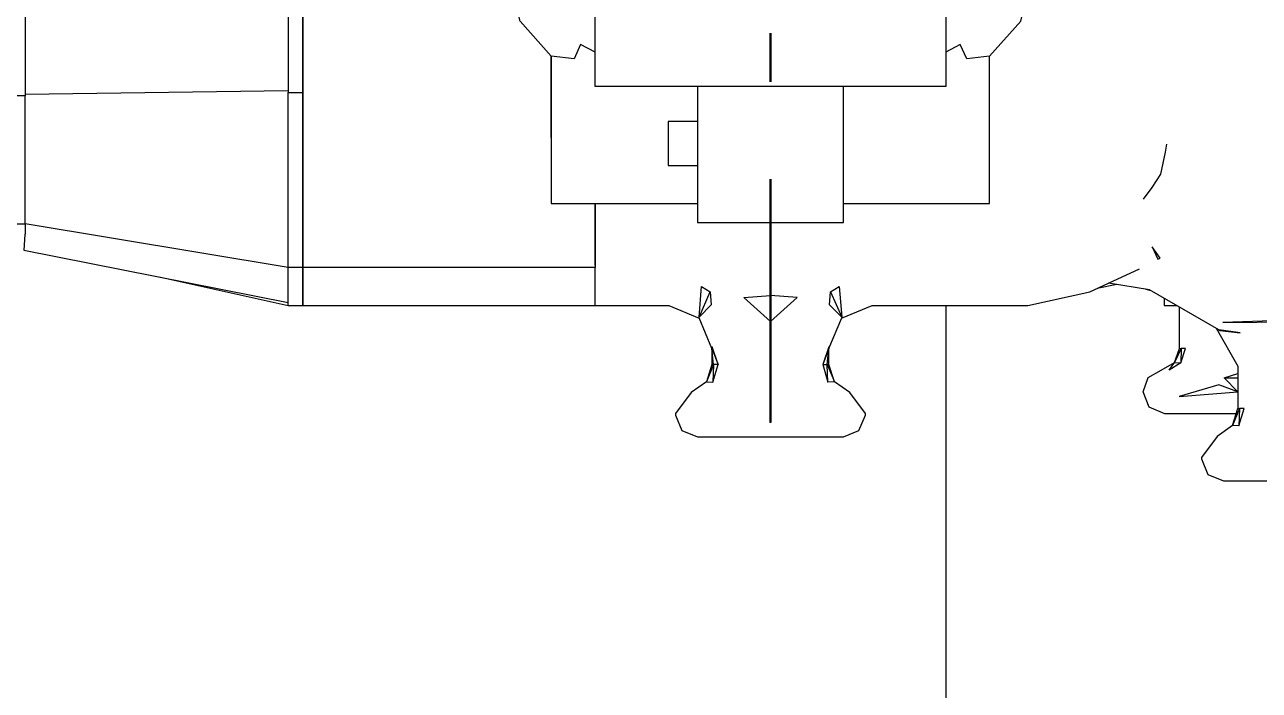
# Model space of a CAD drawing. Header units: millimetres. Extents: x -300 to 383236, y -195106 to -144646.
# Drawn here: x 28095 to 28940, y -163885 to -163429 of the extents above; entities that cross this region are included whole.
import ezdxf

# ---------------------------------------------------------------- set-up
doc = ezdxf.new("R2010")
doc.units = ezdxf.units.MM
doc.header["$LTSCALE"] = 60
doc.layers.add('EQUIPMENT', color=253, linetype='Continuous', lineweight=0)

# ---------------------------------------------------------------- blocks, each defined once
blk = doc.blocks.new('A$Cc6299706')
at = {"layer": 'EQUIPMENT', "lineweight": -3}
for points in [[(-43254.53, 32180.96), (-43254.53, 32268.5), (-43254.53, 32284.51), (-43349.53, 32284.51), (-43349.53, 32268.5), (-43254.53, 32268.5), (-43254.53, 32180.96), (-43254.53, 31949.5), (-43254.53, 32180.96), (-43244.53, 32180.96), (-43244.53, 31949.5), (-43254.53, 31949.5), (-43254.53, 31859.51), (-43244.53, 31859.51), (-43244.53, 31628.05), (-43254.53, 31628.05), (-43254.53, 31859.51), (-43254.53, 31628.05), (-43254.53, 31540.5), (-43244.53, 31540.5), (-43244.53, 31533.5), (-43244.96, 31533.18), (-43245.45, 31522.5), (-43064.53, 31486.6)], [(-43064.53, 32178.6), (-43064.53, 31949.5), (-43244.53, 31949.5), (-43244.53, 31859.51), (-43064.53, 31859.51), (-43064.53, 31630.39)], [(-42854.53, 31512.28), (-42854.53, 31554.5), (-42854.53, 31510.5), (-43054.53, 31510.5), (-43054.53, 31630.39), (-43054.53, 31859.51), (-43054.53, 31630.39)], [(-42884.53, 31599.5), (-42884.53, 31655.34), (-42905.86, 31679.21), (-42909.65, 31694.5)], [(-42584.53, 31599.5), (-42584.53, 31655.34), (-42563.2, 31679.21), (-42559.41, 31694.5)], [(-42854.55, 31658.11), (-42864.44, 31663.33), (-42868.9, 31653.48), (-42884.53, 31655.34), (-42884.53, 31554.5), (-42784.53, 31554.5)], [(-42735.03, 31671.02), (-42735.03, 31637.7)], [(-42734.03, 31637.7), (-42734.03, 31671.02)], [(-42684.53, 31554.5), (-42584.53, 31554.5), (-42584.53, 31655.34), (-42600.16, 31653.48), (-42604.62, 31663.33), (-42614.55, 31658.09)], [(-43244.53, 31629.38), (-43064.53, 31631.73)], [(-43064.53, 31484.5), (-43054.53, 31484.5), (-43054.53, 31510.5), (-43064.53, 31510.5), (-43064.53, 31630.39), (-43054.53, 31630.39), (-43054.53, 31510.5), (-43054.53, 31484.5), (-42854.53, 31484.5), (-42854.53, 31485.18), (-42854.53, 31509.86), (-42854.53, 31510.5)], [(-42784.53, 31634.5), (-42784.53, 31541.5), (-42684.53, 31541.5), (-42684.53, 31634.5)], [(-43152.8, 31504.12), (-43064.53, 31484.5), (-43064.53, 31510.5), (-43244.53, 31540.5), (-43244.53, 31628.05)], [(-42784.53, 31610.51), (-42804.53, 31610.51), (-42804.53, 31580.5), (-42784.53, 31580.5)], [(-42463.5, 31595.13), (-42464.38, 31589.55), (-42467.54, 31574.58), (-42473.41, 31565.37), (-42479.49, 31557.4)], [(-42735.03, 31571.07), (-42735.03, 31404.5)], [(-42734.03, 31404.5), (-42734.03, 31571.07)], [(-42427.73, 31467.9), (-42475.03, 31495.2), (-42503.11, 31499.88), (-42481.95, 31509.74)], [(-42783.39, 31476.49), (-42775.75, 31493.96)], [(-42693.31, 31493.96), (-42685.68, 31476.49)], [(-42685.85, 31475.79), (-42664.95, 31484.5), (-42558.26, 31484.5), (-42516, 31493.87), (-42503.11, 31499.88)], [(-42497.4, 31498.93), (-42510.93, 31496.23)], [(-42474.03, 31494.63), (-42477.32, 31495.59)], [(-42734.53, 31473.54), (-42752.79, 31490.11), (-42734.53, 31491.47)], [(-42465.11, 31489.48), (-42465.11, 31484.5), (-42456.49, 31484.5)], [(-42854.53, 31484.5), (-42804.11, 31484.5), (-42783.21, 31475.79)], [(-42614.53, 31484.5), (-42614.53, 30854.5)], [(-42415.69, 31410.43), (-42464.53, 31410.43), (-42475.2, 31414.88), (-42479.52, 31425.43), (-42475.93, 31435.18), (-42467.03, 31440.22), (-42457.97, 31445.46), (-42453.54, 31445.33), (-42461.56, 31440.22), (-42457.97, 31445.46), (-42454.53, 31455.01), (-42454.53, 31483.37)], [(-42774.53, 31455.09), (-42770.36, 31444.04), (-42773.47, 31444.04), (-42778.31, 31432.34), (-42788.82, 31424.87), (-42799.53, 31410.5), (-42799.53, 31409.5), (-42795.13, 31398.89), (-42784.53, 31394.5), (-42684.53, 31394.5), (-42673.93, 31398.89), (-42669.53, 31409.5), (-42669.53, 31410.5), (-42680.24, 31424.87), (-42690.75, 31432.34), (-42694.53, 31444.04), (-42694.53, 31455.09), (-42685.75, 31476.05)], [(-42773.47, 31444.04), (-42773.91, 31432.09), (-42770.36, 31444.04), (-42774.42, 31456.2), (-42774.53, 31455.09), (-42783.32, 31476.05)], [(-42429.53, 31468.94), (-42414.53, 31442.95), (-42414.53, 31414.04), (-42413.47, 31414.04), (-42418.3, 31402.35), (-42414.53, 31414.04)], [(-42694.53, 31455.09), (-42694.64, 31456.2), (-42698.7, 31444.04), (-42695.15, 31432.09), (-42695.61, 31444.04)], [(-42454.53, 31455.01), (-42453.48, 31455.01), (-42457.97, 31445.46)], [(-42774.53, 31444.04), (-42778.31, 31432.34), (-42773.91, 31432.09)], [(-42414.53, 31425.43), (-42424.06, 31435.05), (-42414.53, 31437.87)], [(-42424.06, 31435.05), (-42414.53, 31435.05)], [(-42690.75, 31432.34), (-42695.15, 31432.09)], [(-42734.17, 31404.5), (-42734.89, 31404.5)], [(-42413.91, 31402.09), (-42418.3, 31402.35), (-42428.82, 31394.88), (-42439.53, 31380.5), (-42439.53, 31379.5), (-42435.14, 31368.9), (-42424.53, 31364.51), (-42324.53, 31364.51), (-42313.93, 31368.9), (-42309.53, 31379.5), (-42309.53, 31380.5), (-42320.24, 31394.88), (-42330.75, 31402.35), (-42335.15, 31402.09)]]:
    blk.add_lwpolyline(points, dxfattribs=at)
for points in [[(-42614.55, 31634.5), (-42854.55, 31634.5), (-42854.55, 31874.51), (-42614.55, 31874.51)], [(-42469.32, 31516.17), (-42467.75, 31516.91), (-42473.34, 31524.8)], [(-42775.05, 31484.94), (-42783.39, 31476.49), (-42781.6, 31497.64), (-42775.75, 31493.96)], [(-42685.68, 31476.49), (-42694.01, 31484.94), (-42693.31, 31493.96), (-42687.46, 31497.64)], [(-42734.53, 31491.47), (-42734.53, 31473.54), (-42716.27, 31490.11)], [(-42377.74, 31473.42), (-42377.74, 31474.5), (-42424.8, 31472.98)], [(-42426.87, 31467.4), (-42412.93, 31465.85), (-42427.73, 31467.9)], [(-42774.53, 31444.04), (-42773.47, 31444.04), (-42774.53, 31455.09)], [(-42695.61, 31444.04), (-42690.75, 31432.34), (-42694.53, 31444.04), (-42695.61, 31444.04), (-42694.53, 31455.09), (-42698.7, 31444.04)], [(-42450.36, 31455.01), (-42453.48, 31455.01), (-42453.54, 31445.33)], [(-42414.53, 31425.43), (-42427.64, 31430.24), (-42454.84, 31422.26)], [(-42410.36, 31414.04), (-42413.47, 31414.04), (-42413.91, 31402.09)]]:
    blk.add_lwpolyline(points, close=True, dxfattribs=at)
blk = doc.blocks.new('A$C44261593')
h = blk.add_hatch()
h.set_pattern_fill('ANSI31', color=253, scale=100)
h.set_pattern_definition([(45, (0, -50460), (-224.5064, 224.5064), [])])
edge = h.paths.add_edge_path()
edge.add_line((-58347.03, -14256), (-58347.03, -14056))
edge.add_line((-58347.03, -14056), (-57547.03, -14056))
edge.add_line((-57547.03, -14056), (-57547.03, -15056))
edge.add_line((-57547.03, -15056), (-60547.03, -15056))
edge.add_line((-60547.03, -15056), (-60547.03, -31056))
edge.add_line((-60547.03, -31056), (-57647.03, -31056))
edge.add_line((-57647.03, -31056), (-57647.03, -32268))
edge.add_line((-57647.03, -32268), (-43347.03, -32268))
edge.add_line((-43347.03, -32268), (-43347.03, -29256))
edge.add_line((-43347.03, -29256), (-34347.03, -29256))
edge.add_line((-34347.03, -29256), (-34347.03, -14206))
edge.add_line((-34347.03, -14206), (-33547.03, -14206))
edge.add_line((-33547.03, -14206), (-33547.03, -29256))
edge.add_line((-33547.03, -29256), (-30497.03, -29256))
edge.add_line((-30497.03, -29256), (-30497.03, -30056))
edge.add_line((-30497.03, -30056), (-30547.03, -30056))
edge.add_line((-30547.03, -30056), (-30547.03, -34906))
edge.add_line((-30547.03, -34906), (-30569.24, -34906))
edge.add_arc((-31589.72, -35133.69), 1045.58, 12.57767, 76.57873)
edge.add_line((-31347.03, -34116.66), (-31347.03, -30056))
edge.add_line((-31347.03, -30056), (-42547.03, -30056))
edge.add_line((-42547.03, -30056), (-42547.03, -34906))
edge.add_line((-42547.03, -34906), (-43347.03, -34906))
edge.add_line((-43347.03, -34906), (-43347.03, -33068))
edge.add_line((-43347.03, -33068), (-57647.03, -33068))
edge.add_line((-57647.03, -33068), (-57647.03, -34906))
edge.add_line((-57647.03, -34906), (-58447.03, -34906))
edge.add_line((-58447.03, -34906), (-58447.03, -31856))
edge.add_line((-58447.03, -31856), (-66197.03, -31856))
edge.add_line((-66197.03, -31856), (-66197.03, -31056))
edge.add_line((-66197.03, -31056), (-61347.03, -31056))
edge.add_line((-61347.03, -31056), (-61347.03, -14256))
edge.add_line((-61347.03, -14256), (-58347.03, -14256))

msp = doc.modelspace()

# ---------------------------------------------------------------- block references
for name, p in [('A$C44261593', (71340, -144646.13)), ('A$Cc6299706', (71340, -195106.13))]:
    msp.add_blockref(name, p)

doc.saveas('drawing.dxf')
